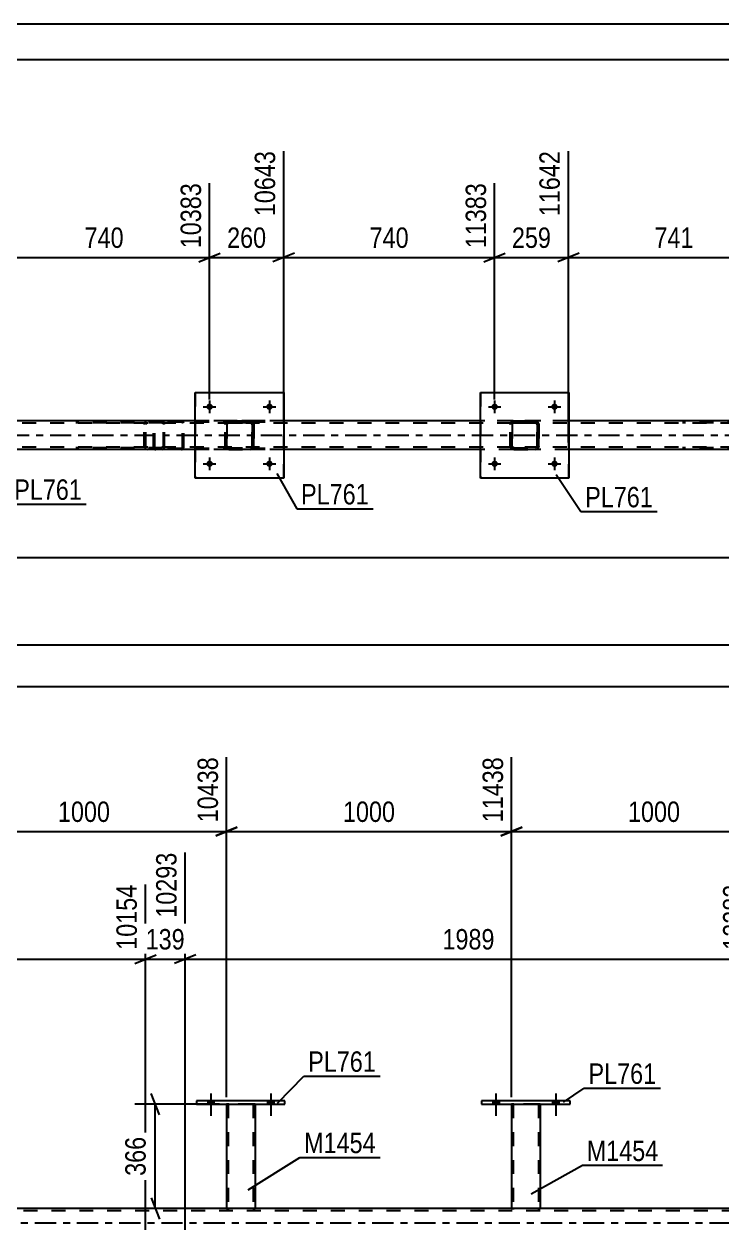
# Model space of a CAD drawing. Header units: millimetres. Extents: x 0 to 841, y 0 to 594.
# Drawn here: x 443.3 to 541.2, y 424.8 to 594 of the extents above; entities that cross this region are included whole.
import ezdxf

# ---------------------------------------------------------------- set-up
doc = ezdxf.new("R2010")
doc.units = ezdxf.units.MM
doc.linetypes.add('DXK_LINE_DOT2', pattern=[3.9198, 1.9599, -1.9599])
doc.linetypes.add('DXK_LINE_DOT3', pattern=[5.9187, 2.979, -0.9799, 0.9799, -0.9799])
doc.styles.add('Arial Narrow', font='ARIALN.TTF', dxfattribs={"height": 0.2})

# ---------------------------------------------------------------- blocks, each defined once
blk = doc.blocks.new('Unknown-318889209-1133')
at = {"color": 5, "linetype": 'Continuous'}
for p, q in [((841, 594), (0, 594)), ((836, 589), (5, 589))]:
    blk.add_line(p, q, dxfattribs=at)
blk = doc.blocks.new('Part-318889209-4998 - 4978')
at = {"color": 7, "linetype": 'DXK_LINE_DOT2'}
for p, q in [((461.47, 538.11), (461.45, 537.99)), ((461.62, 537.99), (461.63, 538.05)), ((461.63, 538.05), (461.67, 538.1)), ((461.79, 538.31), (461.66, 538.28)), ((461.67, 538.1), (461.72, 538.14)), ((461.72, 538.14), (461.79, 538.15)), ((477.12, 538.31), (461.79, 538.31)), ((477.12, 538.15), (461.79, 538.15)), ((465.49, 538.28), (465.36, 538.31)), ((465.36, 538.15), (465.43, 538.14)), ((465.43, 538.14), (465.45, 538.12)), ((465.45, 538.12), (465.48, 538.1)), ((465.48, 538.1), (465.52, 538.05)), ((465.52, 538.05), (465.53, 537.99)), ((465.7, 537.99), (465.68, 538.11)), ((461.45, 534.63), (461.45, 537.99)), ((461.62, 534.63), (461.62, 537.99)), ((465.53, 534.63), (465.53, 537.99)), ((465.7, 534.63), (465.7, 537.99)), ((461.45, 534.63), (461.47, 534.51)), ((461.63, 534.57), (461.62, 534.63)), ((461.67, 534.52), (461.63, 534.57)), ((461.66, 534.33), (461.79, 534.31)), ((461.67, 534.52), (461.7, 534.5)), ((461.7, 534.5), (461.72, 534.48)), ((461.72, 534.48), (461.79, 534.47)), ((477.12, 534.47), (461.79, 534.47)), ((477.12, 534.31), (461.79, 534.31)), ((465.43, 534.48), (465.36, 534.47)), ((465.36, 534.31), (465.49, 534.33)), ((465.48, 534.52), (465.43, 534.48)), ((465.52, 534.57), (465.48, 534.52)), ((465.53, 534.63), (465.52, 534.57)), ((465.68, 534.51), (465.7, 534.63))]:
    blk.add_line(p, q, dxfattribs=at)
for centre, start, end in [((461.77, 537.97), 110.7583, 155.68), ((465.38, 537.97), 24.32, 69.2417), ((461.77, 534.64), 204.32, 249.2417), ((465.38, 534.64), 290.7583, 335.68)]:
    blk.add_arc(centre, 0.331, start, end, dxfattribs=at)
blk = doc.blocks.new('Bolt-318889209-5150 - 4978')
at = {"linetype": 'Continuous'}
for points in [[(508.88, 532.31), (508.89, 532.4), (508.92, 532.49), (508.97, 532.57), (509.03, 532.64), (509.1, 532.69), (509.19, 532.73), (509.28, 532.75), (509.37, 532.75), (509.46, 532.73), (509.54, 532.69), (509.62, 532.64), (509.68, 532.57), (509.73, 532.49), (509.75, 532.4), (509.76, 532.31), (509.75, 532.22), (509.73, 532.13), (509.68, 532.05), (509.62, 531.98), (509.54, 531.93), (509.46, 531.89), (509.37, 531.87), (509.28, 531.87), (509.19, 531.89), (509.1, 531.93), (509.03, 531.98), (508.97, 532.05), (508.92, 532.13), (508.89, 532.22)], [(517.28, 532.31), (517.29, 532.4), (517.32, 532.49), (517.37, 532.57), (517.43, 532.64), (517.5, 532.69), (517.59, 532.73), (517.68, 532.75), (517.77, 532.75), (517.86, 532.73), (517.94, 532.69), (518.02, 532.64), (518.08, 532.57), (518.13, 532.49), (518.15, 532.4), (518.16, 532.31), (518.15, 532.22), (518.13, 532.13), (518.08, 532.05), (518.02, 531.98), (517.94, 531.93), (517.86, 531.89), (517.77, 531.87), (517.68, 531.87), (517.59, 531.89), (517.5, 531.93), (517.43, 531.98), (517.37, 532.05), (517.32, 532.13), (517.29, 532.22)]]:
    blk.add_hatch(color=1, dxfattribs=at).paths.add_polyline_path(points)
at = {"color": 1, "linetype": 'Continuous'}
for p, q in [((509.32, 533.19), (509.32, 531.43)), ((517.72, 533.19), (517.72, 531.43)), ((508.44, 532.31), (510.2, 532.31)), ((516.84, 532.31), (518.6, 532.31))]:
    blk.add_line(p, q, dxfattribs=at)
blk = doc.blocks.new('Part-318889209-5009 - 4978')
at = {"color": 7, "linetype": 'DXK_LINE_DOT2'}
for p, q in [((547.86, 538.31), (535.7, 538.31)), ((547.86, 538.07), (535.7, 538.07)), ((545.77, 538.31), (545.57, 538.27)), ((545.59, 538), (545.67, 538.05)), ((545.67, 538.05), (545.77, 538.07)), ((546.58, 538.07), (546.58, 538.31)), ((547.96, 538.27), (547.86, 538.31)), ((547.86, 538.07), (547.91, 538.05)), ((547.91, 538.05), (547.95, 538)), ((548.05, 538.17), (547.96, 538.27)), ((548.11, 538.01), (548.05, 538.17)), ((545.28, 537.91), (545.26, 537.83)), ((545.26, 534.79), (545.26, 537.83)), ((545.3, 538.01), (545.28, 537.91)), ((545.51, 537.83), (545.53, 537.92)), ((545.51, 534.79), (545.51, 537.83)), ((545.53, 537.92), (545.59, 538)), ((547.95, 538), (547.98, 537.92)), ((547.98, 537.92), (547.99, 537.83)), ((547.99, 534.79), (547.99, 537.83)), ((548.13, 537.83), (548.11, 538.01)), ((548.13, 534.79), (548.13, 537.83)), ((545.26, 534.79), (545.28, 534.7)), ((545.28, 534.7), (545.3, 534.6)), ((545.53, 534.7), (545.51, 534.79)), ((545.59, 534.62), (545.53, 534.7)), ((547.98, 534.7), (547.95, 534.62)), ((547.99, 534.79), (547.98, 534.7)), ((548.11, 534.6), (548.13, 534.79)), ((547.86, 534.55), (535.7, 534.55)), ((547.86, 534.31), (535.7, 534.31)), ((545.57, 534.34), (545.77, 534.31)), ((545.67, 534.57), (545.59, 534.62)), ((545.77, 534.55), (545.67, 534.57)), ((546.58, 534.31), (546.58, 534.55)), ((547.91, 534.57), (547.86, 534.55)), ((547.86, 534.31), (547.96, 534.34)), ((547.95, 534.62), (547.91, 534.57)), ((547.96, 534.34), (548.05, 534.45)), ((548.05, 534.45), (548.11, 534.6))]:
    blk.add_line(p, q, dxfattribs=at)
for centre, start, end in [((545.75, 537.81), 111.1941, 156.1506), ((545.75, 534.8), 203.8494, 248.8059)]:
    blk.add_arc(centre, 0.492, start, end, dxfattribs=at)
blk = doc.blocks.new('Part-318889209-5010 - 4978')
at = {"color": 7, "linetype": 'DXK_LINE_DOT2'}
for p, q in [((462.72, 538.31), (450.57, 538.31)), ((462.72, 538.07), (450.57, 538.07)), ((460.63, 538.31), (460.44, 538.27)), ((460.45, 538), (460.54, 538.05)), ((460.54, 538.05), (460.63, 538.07)), ((461.45, 538.07), (461.45, 538.31)), ((462.83, 538.27), (462.72, 538.31)), ((462.72, 538.07), (462.77, 538.05)), ((462.77, 538.05), (462.82, 538)), ((462.91, 538.17), (462.83, 538.27)), ((462.97, 538.01), (462.91, 538.17)), ((460.15, 537.91), (460.13, 537.83)), ((460.13, 534.79), (460.13, 537.83)), ((460.17, 538.01), (460.15, 537.91)), ((460.38, 537.83), (460.4, 537.92)), ((460.38, 534.79), (460.38, 537.83)), ((460.4, 537.92), (460.45, 538)), ((462.82, 538), (462.85, 537.92)), ((462.85, 537.92), (462.86, 537.83)), ((462.86, 534.79), (462.86, 537.83)), ((462.99, 537.83), (462.97, 538.01)), ((462.99, 534.79), (462.99, 537.83)), ((460.13, 534.79), (460.15, 534.7)), ((460.15, 534.7), (460.17, 534.6)), ((460.4, 534.7), (460.38, 534.79)), ((460.45, 534.62), (460.4, 534.7)), ((462.85, 534.7), (462.82, 534.62)), ((462.86, 534.79), (462.85, 534.7)), ((462.97, 534.6), (462.99, 534.79)), ((462.72, 534.55), (450.57, 534.55)), ((462.72, 534.31), (450.57, 534.31)), ((460.44, 534.34), (460.63, 534.31)), ((460.54, 534.57), (460.45, 534.62)), ((460.63, 534.55), (460.54, 534.57)), ((461.45, 534.31), (461.45, 534.55)), ((462.77, 534.57), (462.72, 534.55)), ((462.72, 534.31), (462.83, 534.34)), ((462.82, 534.62), (462.77, 534.57)), ((462.83, 534.34), (462.91, 534.45)), ((462.91, 534.45), (462.93, 534.48)), ((462.93, 534.48), (462.97, 534.6))]:
    blk.add_line(p, q, dxfattribs=at)
for centre, start, end in [((460.62, 537.81), 111.1941, 156.1506), ((460.62, 534.8), 203.8494, 248.8059)]:
    blk.add_arc(centre, 0.492, start, end, dxfattribs=at)
blk = doc.blocks.new('Part-318889209-5025 - 4978')
at = {"color": 7, "linetype": 'DXK_LINE_DOT2'}
for p, q in [((774.25, 538.31), (107.33, 538.31)), ((479.72, 538.31), (467.32, 538.31)), ((519.72, 538.31), (507.32, 538.31)), ((774.25, 537.99), (97.73, 537.99)), ((774.25, 534.63), (97.73, 534.63)), ((479.72, 534.31), (467.32, 534.31)), ((519.72, 534.31), (507.32, 534.31))]:
    blk.add_line(p, q, dxfattribs=at)
at = {"color": 2, "linetype": 'Continuous'}
for p, q in [((467.32, 538.31), (439.72, 538.31)), ((507.32, 538.31), (479.72, 538.31)), ((547.32, 538.31), (519.72, 538.31)), ((467.32, 534.31), (439.72, 534.31)), ((507.32, 534.31), (479.72, 534.31)), ((547.32, 534.31), (519.72, 534.31))]:
    blk.add_line(p, q, dxfattribs=at)
at = {"color": 7, "linetype": 'DXK_LINE_DOT3'}
blk.add_line((97.73, 536.31), (774.25, 536.31), dxfattribs=at)
blk = doc.blocks.new('Part-318889209-5235 - 4978')
at = {"color": 7, "linetype": 'DXK_LINE_DOT2'}
for p, q in [((511.81, 538.27), (512, 538.31)), ((512, 538.31), (511.82, 538.27)), ((511.83, 538), (511.91, 538.05)), ((511.91, 538.05), (511.83, 538)), ((511.91, 538.05), (512, 538.07)), ((512, 538.07), (511.91, 538.05)), ((512, 538.31), (515.04, 538.31)), ((512, 538.31), (512, 538.31)), ((512, 538.31), (515.04, 538.31)), ((512, 538.07), (515.04, 538.07)), ((512, 538.07), (512, 538.07)), ((515.04, 538.07), (512, 538.07)), ((515.04, 538.31), (515.04, 538.31)), ((515.04, 538.31), (515.22, 538.27)), ((515.23, 538.27), (515.04, 538.31)), ((515.04, 538.07), (515.04, 538.07)), ((515.04, 538.07), (515.14, 538.05)), ((515.13, 538.05), (515.04, 538.07)), ((515.13, 538.05), (515.14, 538.05)), ((515.21, 538), (515.13, 538.05)), ((515.14, 538.05), (515.21, 538)), ((511.52, 537.83), (511.56, 538.01)), ((511.56, 538.01), (511.52, 537.83)), ((511.52, 534.79), (511.52, 537.83)), ((511.52, 537.83), (511.52, 537.83)), ((511.52, 534.79), (511.52, 537.83)), ((511.76, 537.83), (511.78, 537.92)), ((511.78, 537.92), (511.76, 537.83)), ((511.76, 534.79), (511.76, 537.83)), ((511.76, 537.83), (511.76, 537.83)), ((511.76, 537.83), (511.76, 534.79)), ((511.78, 537.92), (511.83, 538)), ((511.83, 538), (511.78, 537.92)), ((515.21, 538), (515.26, 537.92)), ((515.26, 537.92), (515.21, 538)), ((515.26, 537.92), (515.28, 537.83)), ((515.28, 537.83), (515.26, 537.92)), ((515.28, 534.79), (515.28, 537.83)), ((515.28, 537.83), (515.28, 537.83)), ((515.28, 537.83), (515.28, 534.79)), ((515.48, 538.01), (515.52, 537.83)), ((515.52, 537.83), (515.49, 538.01)), ((515.52, 534.79), (515.52, 537.83)), ((515.52, 537.83), (515.52, 537.83)), ((515.52, 537.83), (515.52, 534.79)), ((511.52, 534.79), (511.52, 534.79)), ((511.56, 534.6), (511.52, 534.79)), ((511.52, 534.79), (511.56, 534.6)), ((511.76, 534.79), (511.76, 534.79)), ((511.78, 534.7), (511.76, 534.79)), ((511.76, 534.79), (511.78, 534.7)), ((511.83, 534.62), (511.78, 534.7)), ((511.78, 534.7), (511.83, 534.62)), ((515.26, 534.7), (515.21, 534.62)), ((515.21, 534.62), (515.26, 534.7)), ((515.28, 534.79), (515.26, 534.7)), ((515.26, 534.7), (515.28, 534.79)), ((515.28, 534.79), (515.28, 534.79)), ((515.52, 534.79), (515.48, 534.6)), ((515.49, 534.6), (515.52, 534.79)), ((515.52, 534.79), (515.52, 534.79)), ((511.81, 534.34), (511.82, 534.34)), ((512, 534.31), (511.81, 534.34)), ((511.82, 534.34), (512, 534.31)), ((511.91, 534.57), (511.83, 534.62)), ((511.83, 534.62), (511.91, 534.57)), ((512, 534.55), (511.91, 534.57)), ((511.91, 534.57), (512, 534.55)), ((512, 534.55), (515.04, 534.55)), ((512, 534.55), (512, 534.55)), ((512, 534.55), (515.04, 534.55)), ((512, 534.31), (515.04, 534.31)), ((512, 534.31), (512, 534.31)), ((512, 534.31), (515.04, 534.31)), ((515.14, 534.57), (515.04, 534.55)), ((515.04, 534.55), (515.13, 534.57)), ((515.04, 534.55), (515.04, 534.55)), ((515.22, 534.34), (515.04, 534.31)), ((515.04, 534.31), (515.23, 534.34)), ((515.04, 534.31), (515.04, 534.31)), ((515.13, 534.57), (515.21, 534.62)), ((515.21, 534.62), (515.14, 534.57))]:
    blk.add_line(p, q, dxfattribs=at)
at = {"color": 7, "linetype": 'DXK_LINE_DOT3'}
blk.add_line((513.53, 536.31), (513.52, 536.31), dxfattribs=at)
at = {"color": 7, "linetype": 'DXK_LINE_DOT2'}
for centre, start, end in [((512, 537.83), 112.5, 157.5), ((512, 537.83), 112.5, 157.5), ((515.04, 537.83), 22.5, 67.5), ((515.04, 537.83), 22.5, 67.5), ((512, 534.79), 202.5, 247.5), ((512, 534.79), 202.5, 247.5), ((515.04, 534.79), 292.5, 337.5), ((515.04, 534.79), 292.5, 337.5)]:
    blk.add_arc(centre, 0.48, start, end, dxfattribs=at)
blk = doc.blocks.new('Bolt-318889209-5149 - 4978')
at = {"linetype": 'Continuous'}
for points in [[(508.88, 540.31), (508.89, 540.4), (508.92, 540.49), (508.97, 540.57), (509.03, 540.64), (509.1, 540.69), (509.19, 540.73), (509.28, 540.75), (509.37, 540.75), (509.46, 540.73), (509.54, 540.69), (509.62, 540.64), (509.68, 540.57), (509.73, 540.49), (509.75, 540.4), (509.76, 540.31), (509.75, 540.22), (509.73, 540.13), (509.68, 540.05), (509.62, 539.98), (509.54, 539.93), (509.46, 539.89), (509.37, 539.87), (509.28, 539.87), (509.19, 539.89), (509.1, 539.93), (509.03, 539.98), (508.97, 540.05), (508.92, 540.13), (508.89, 540.22)], [(517.28, 540.31), (517.29, 540.4), (517.32, 540.49), (517.37, 540.57), (517.43, 540.64), (517.5, 540.69), (517.59, 540.73), (517.68, 540.75), (517.77, 540.75), (517.86, 540.73), (517.94, 540.69), (518.02, 540.64), (518.08, 540.57), (518.13, 540.49), (518.15, 540.4), (518.16, 540.31), (518.15, 540.22), (518.13, 540.13), (518.08, 540.05), (518.02, 539.98), (517.94, 539.93), (517.86, 539.89), (517.77, 539.87), (517.68, 539.87), (517.59, 539.89), (517.5, 539.93), (517.43, 539.98), (517.37, 540.05), (517.32, 540.13), (517.29, 540.22)]]:
    blk.add_hatch(color=1, dxfattribs=at).paths.add_polyline_path(points)
at = {"color": 1, "linetype": 'Continuous'}
for p, q in [((508.44, 540.31), (510.2, 540.31)), ((509.32, 541.19), (509.32, 539.43)), ((516.84, 540.31), (518.6, 540.31)), ((517.72, 541.19), (517.72, 539.43))]:
    blk.add_line(p, q, dxfattribs=at)
blk = doc.blocks.new('Part-318889209-5234 - 4978')
at = {"color": 2, "linetype": 'Continuous'}
for p, q in [((507.32, 530.31), (507.32, 542.31)), ((507.32, 542.31), (507.32, 542.31)), ((507.32, 542.31), (519.72, 542.31)), ((519.72, 542.31), (519.72, 530.31)), ((507.32, 530.31), (507.32, 530.31)), ((519.72, 530.31), (507.32, 530.31))]:
    blk.add_line(p, q, dxfattribs=at)
at = {"color": 7, "linetype": 'DXK_LINE_DOT2'}
for p, q in [((507.32, 542.31), (507.32, 530.31)), ((507.32, 542.31), (507.32, 542.31)), ((519.72, 530.31), (519.72, 542.31)), ((507.32, 530.31), (507.32, 530.31))]:
    blk.add_line(p, q, dxfattribs=at)
blk = doc.blocks.new('Part-318889209-5266 - 4978')
at = {"color": 7, "linetype": 'DXK_LINE_DOT2'}
for p, q in [((471.82, 538.27), (472, 538.31)), ((472, 538.31), (471.82, 538.27)), ((471.83, 538), (471.91, 538.05)), ((471.91, 538.05), (471.83, 538)), ((471.91, 538.05), (472, 538.07)), ((472, 538.07), (471.91, 538.05)), ((472, 538.31), (475.04, 538.31)), ((472, 538.31), (472, 538.31)), ((472, 538.31), (475.04, 538.31)), ((472, 538.07), (475.04, 538.07)), ((472, 538.07), (472, 538.07)), ((475.04, 538.07), (472, 538.07)), ((475.04, 538.31), (475.04, 538.31)), ((475.04, 538.31), (475.22, 538.27)), ((475.23, 538.27), (475.04, 538.31)), ((475.04, 538.07), (475.04, 538.07)), ((475.04, 538.07), (475.14, 538.05)), ((475.13, 538.05), (475.04, 538.07)), ((475.13, 538.05), (475.14, 538.05)), ((475.21, 538), (475.13, 538.05)), ((475.14, 538.05), (475.21, 538)), ((471.52, 537.83), (471.56, 538.01)), ((471.56, 538.01), (471.52, 537.83)), ((471.52, 534.79), (471.52, 537.83)), ((471.52, 537.83), (471.52, 537.83)), ((471.52, 534.79), (471.52, 537.83)), ((471.76, 537.83), (471.78, 537.92)), ((471.78, 537.92), (471.76, 537.83)), ((471.76, 534.79), (471.76, 537.83)), ((471.76, 537.83), (471.76, 537.83)), ((471.76, 537.83), (471.76, 534.79)), ((471.78, 537.92), (471.83, 538)), ((471.83, 538), (471.78, 537.92)), ((475.21, 538), (475.27, 537.92)), ((475.26, 537.92), (475.21, 538)), ((475.28, 537.83), (475.26, 537.92)), ((475.27, 537.92), (475.28, 537.83)), ((475.28, 534.79), (475.28, 537.83)), ((475.28, 537.83), (475.28, 537.83)), ((475.28, 537.83), (475.28, 534.79)), ((475.48, 538.01), (475.52, 537.83)), ((475.52, 537.83), (475.49, 538.01)), ((475.52, 534.79), (475.52, 537.83)), ((475.52, 537.83), (475.52, 537.83)), ((475.52, 537.83), (475.52, 534.79)), ((471.52, 534.79), (471.52, 534.79)), ((471.56, 534.6), (471.52, 534.79)), ((471.52, 534.79), (471.56, 534.6)), ((471.76, 534.79), (471.76, 534.79)), ((471.78, 534.7), (471.76, 534.79)), ((471.76, 534.79), (471.78, 534.7)), ((471.83, 534.62), (471.78, 534.7)), ((471.78, 534.7), (471.83, 534.62)), ((475.27, 534.7), (475.21, 534.62)), ((475.21, 534.62), (475.26, 534.7)), ((475.26, 534.7), (475.28, 534.79)), ((475.28, 534.79), (475.27, 534.7)), ((475.28, 534.79), (475.28, 534.79)), ((475.52, 534.79), (475.48, 534.6)), ((475.49, 534.6), (475.52, 534.79)), ((475.52, 534.79), (475.52, 534.79)), ((471.82, 534.34), (471.82, 534.34)), ((472, 534.31), (471.82, 534.34)), ((471.82, 534.34), (472, 534.31)), ((471.91, 534.57), (471.83, 534.62)), ((471.83, 534.62), (471.91, 534.57)), ((472, 534.55), (471.91, 534.57)), ((471.91, 534.57), (472, 534.55)), ((472, 534.55), (475.04, 534.55)), ((472, 534.55), (472, 534.55)), ((472, 534.55), (475.04, 534.55)), ((472, 534.31), (475.04, 534.31)), ((472, 534.31), (472, 534.31)), ((472, 534.31), (475.04, 534.31)), ((475.14, 534.57), (475.04, 534.55)), ((475.04, 534.55), (475.13, 534.57)), ((475.04, 534.55), (475.04, 534.55)), ((475.22, 534.34), (475.04, 534.31)), ((475.04, 534.31), (475.23, 534.34)), ((475.04, 534.31), (475.04, 534.31)), ((475.13, 534.57), (475.21, 534.62)), ((475.21, 534.62), (475.14, 534.57))]:
    blk.add_line(p, q, dxfattribs=at)
at = {"color": 7, "linetype": 'DXK_LINE_DOT3'}
blk.add_line((473.53, 536.31), (473.52, 536.31), dxfattribs=at)
at = {"color": 7, "linetype": 'DXK_LINE_DOT2'}
for centre, start, end in [((472, 537.83), 112.5, 157.5), ((472, 537.83), 112.5, 157.5), ((475.04, 537.83), 22.5, 67.5), ((475.04, 537.83), 22.5, 67.5), ((472, 534.79), 202.5, 247.5), ((472, 534.79), 202.5, 247.5), ((475.04, 534.79), 292.5, 337.5), ((475.04, 534.79), 292.5, 337.5)]:
    blk.add_arc(centre, 0.48, start, end, dxfattribs=at)
blk = doc.blocks.new('Part-318889209-5271 - 4978')
at = {"color": 2, "linetype": 'Continuous'}
for p, q in [((467.32, 530.31), (467.32, 542.31)), ((467.32, 542.31), (467.32, 542.31)), ((467.32, 542.31), (479.72, 542.31)), ((479.72, 542.31), (479.72, 530.31)), ((467.32, 530.31), (467.32, 530.31)), ((479.72, 530.31), (467.32, 530.31))]:
    blk.add_line(p, q, dxfattribs=at)
at = {"color": 7, "linetype": 'DXK_LINE_DOT2'}
for p, q in [((467.32, 542.31), (467.32, 530.31)), ((467.32, 542.31), (467.32, 542.31)), ((479.72, 530.31), (479.72, 542.31)), ((467.32, 530.31), (467.32, 530.31))]:
    blk.add_line(p, q, dxfattribs=at)
blk = doc.blocks.new('Bolt-318889209-5272 - 4978')
at = {"linetype": 'Continuous'}
for points in [[(468.88, 532.31), (468.89, 532.4), (468.92, 532.49), (468.97, 532.57), (469.03, 532.64), (469.1, 532.69), (469.19, 532.73), (469.28, 532.75), (469.37, 532.75), (469.46, 532.73), (469.54, 532.69), (469.62, 532.64), (469.68, 532.57), (469.73, 532.49), (469.75, 532.4), (469.76, 532.31), (469.75, 532.22), (469.73, 532.13), (469.68, 532.05), (469.62, 531.98), (469.54, 531.93), (469.46, 531.89), (469.37, 531.87), (469.28, 531.87), (469.19, 531.89), (469.1, 531.93), (469.03, 531.98), (468.97, 532.05), (468.92, 532.13), (468.89, 532.22)], [(477.28, 532.31), (477.29, 532.4), (477.32, 532.49), (477.37, 532.57), (477.43, 532.64), (477.5, 532.69), (477.59, 532.73), (477.68, 532.75), (477.77, 532.75), (477.86, 532.73), (477.94, 532.69), (478.02, 532.64), (478.08, 532.57), (478.13, 532.49), (478.15, 532.4), (478.16, 532.31), (478.15, 532.22), (478.13, 532.13), (478.08, 532.05), (478.02, 531.98), (477.94, 531.93), (477.86, 531.89), (477.77, 531.87), (477.68, 531.87), (477.59, 531.89), (477.5, 531.93), (477.43, 531.98), (477.37, 532.05), (477.32, 532.13), (477.29, 532.22)]]:
    blk.add_hatch(color=1, dxfattribs=at).paths.add_polyline_path(points)
at = {"color": 1, "linetype": 'Continuous'}
for p, q in [((469.32, 533.19), (469.32, 531.43)), ((477.72, 533.19), (477.72, 531.43)), ((468.44, 532.31), (470.2, 532.31)), ((476.84, 532.31), (478.6, 532.31))]:
    blk.add_line(p, q, dxfattribs=at)
blk = doc.blocks.new('Bolt-318889209-5273 - 4978')
at = {"linetype": 'Continuous'}
for points in [[(468.88, 540.31), (468.89, 540.4), (468.92, 540.49), (468.97, 540.57), (469.03, 540.64), (469.1, 540.69), (469.19, 540.73), (469.28, 540.75), (469.37, 540.75), (469.46, 540.73), (469.54, 540.69), (469.62, 540.64), (469.68, 540.57), (469.73, 540.49), (469.75, 540.4), (469.76, 540.31), (469.75, 540.22), (469.73, 540.13), (469.68, 540.05), (469.62, 539.98), (469.54, 539.93), (469.46, 539.89), (469.37, 539.87), (469.28, 539.87), (469.19, 539.89), (469.1, 539.93), (469.03, 539.98), (468.97, 540.05), (468.92, 540.13), (468.89, 540.22)], [(477.28, 540.31), (477.29, 540.4), (477.32, 540.49), (477.37, 540.57), (477.43, 540.64), (477.5, 540.69), (477.59, 540.73), (477.68, 540.75), (477.77, 540.75), (477.86, 540.73), (477.94, 540.69), (478.02, 540.64), (478.08, 540.57), (478.13, 540.49), (478.15, 540.4), (478.16, 540.31), (478.15, 540.22), (478.13, 540.13), (478.08, 540.05), (478.02, 539.98), (477.94, 539.93), (477.86, 539.89), (477.77, 539.87), (477.68, 539.87), (477.59, 539.89), (477.5, 539.93), (477.43, 539.98), (477.37, 540.05), (477.32, 540.13), (477.29, 540.22)]]:
    blk.add_hatch(color=1, dxfattribs=at).paths.add_polyline_path(points)
at = {"color": 1, "linetype": 'Continuous'}
for p, q in [((468.44, 540.31), (470.2, 540.31)), ((469.32, 541.19), (469.32, 539.43)), ((476.84, 540.31), (478.6, 540.31)), ((477.72, 541.19), (477.72, 539.43))]:
    blk.add_line(p, q, dxfattribs=at)
blk = doc.blocks.new('Bolt-318889209-3217 - 3132')
at = {"linetype": 'Continuous'}
for points in [[(509.06, 442.45), (509.94, 442.45), (509.94, 442.93), (509.06, 442.93)], [(517.46, 442.45), (518.34, 442.45), (518.34, 442.93), (517.46, 442.93)]]:
    blk.add_hatch(color=1, dxfattribs=at).paths.add_polyline_path(points)
at = {"color": 1, "linetype": 'Continuous'}
for p, q in [((509.5, 443.93), (509.5, 440.81)), ((517.9, 443.93), (517.9, 440.81)), ((509.06, 442.93), (509.06, 442.45)), ((509.94, 442.93), (509.94, 442.45)), ((517.46, 442.93), (517.46, 442.45)), ((518.34, 442.93), (518.34, 442.45))]:
    blk.add_line(p, q, dxfattribs=at)
blk = doc.blocks.new('Bolt-318889209-3216 - 3132')
at = {"linetype": 'Continuous'}
for points in [[(509.06, 442.45), (509.94, 442.45), (509.94, 442.93), (509.06, 442.93)], [(517.46, 442.45), (518.34, 442.45), (518.34, 442.93), (517.46, 442.93)]]:
    blk.add_hatch(color=1, dxfattribs=at).paths.add_polyline_path(points)
at = {"color": 1, "linetype": 'Continuous'}
for p, q in [((509.5, 443.93), (509.5, 440.81)), ((517.9, 443.93), (517.9, 440.81)), ((509.06, 442.93), (509.06, 442.45)), ((509.94, 442.93), (509.94, 442.45)), ((517.46, 442.93), (517.46, 442.45)), ((518.34, 442.93), (518.34, 442.45))]:
    blk.add_line(p, q, dxfattribs=at)
blk = doc.blocks.new('Bolt-318889209-3758 - 3132')
at = {"linetype": 'Continuous'}
for points in [[(469.06, 442.45), (469.94, 442.45), (469.94, 442.93), (469.06, 442.93)], [(477.46, 442.45), (478.34, 442.45), (478.34, 442.93), (477.46, 442.93)]]:
    blk.add_hatch(color=1, dxfattribs=at).paths.add_polyline_path(points)
at = {"color": 1, "linetype": 'Continuous'}
for p, q in [((469.5, 443.93), (469.5, 440.81)), ((477.9, 443.93), (477.9, 440.81)), ((469.06, 442.93), (469.06, 442.45)), ((469.94, 442.93), (469.94, 442.45)), ((477.46, 442.93), (477.46, 442.45)), ((478.34, 442.93), (478.34, 442.45))]:
    blk.add_line(p, q, dxfattribs=at)
blk = doc.blocks.new('Part-318889209-3752 - 3132')
at = {"color": 2, "linetype": 'Continuous'}
for p, q in [((471.7, 442.45), (471.7, 427.81)), ((475.7, 442.45), (475.7, 427.81)), ((471.73, 427.81), (471.7, 427.81)), ((471.84, 427.81), (471.73, 427.81)), ((471.99, 427.81), (471.84, 427.81)), ((475.4, 427.81), (471.99, 427.81)), ((475.56, 427.81), (475.4, 427.81)), ((475.66, 427.81), (475.56, 427.81)), ((475.7, 427.81), (475.66, 427.81))]:
    blk.add_line(p, q, dxfattribs=at)
at = {"color": 7, "linetype": 'DXK_LINE_DOT2'}
for p, q in [((471.7, 442.45), (471.7, 442.45)), ((471.7, 442.45), (471.7, 442.45)), ((471.7, 442.45), (471.7, 442.45)), ((471.74, 442.45), (471.7, 442.45)), ((471.7, 442.45), (471.74, 442.45)), ((471.84, 442.45), (471.74, 442.45)), ((471.74, 442.45), (471.84, 442.45)), ((472, 442.45), (471.84, 442.45)), ((471.84, 442.45), (472, 442.45)), ((471.94, 442.45), (471.94, 442.45)), ((471.94, 442.45), (471.94, 427.81)), ((471.96, 442.45), (471.94, 442.45)), ((471.94, 442.45), (471.96, 442.45)), ((472.01, 442.45), (471.96, 442.45)), ((471.96, 442.45), (472.01, 442.45)), ((475.4, 442.45), (472, 442.45)), ((475.4, 442.45), (472, 442.45)), ((475.31, 442.45), (472.01, 442.45)), ((472.01, 442.45), (472.09, 442.45)), ((475.39, 442.45), (472.09, 442.45)), ((475.39, 442.45), (475.31, 442.45)), ((475.44, 442.45), (475.39, 442.45)), ((475.39, 442.45), (475.44, 442.45)), ((475.4, 442.45), (475.56, 442.45)), ((475.56, 442.45), (475.4, 442.45)), ((475.46, 442.45), (475.44, 442.45)), ((475.44, 442.45), (475.46, 442.45)), ((475.46, 442.45), (475.46, 442.45)), ((475.46, 442.45), (475.46, 427.81)), ((475.56, 442.45), (475.66, 442.45)), ((475.66, 442.45), (475.56, 442.45)), ((475.66, 442.45), (475.7, 442.45)), ((475.7, 442.45), (475.66, 442.45)), ((475.7, 442.45), (475.7, 442.45)), ((475.7, 442.45), (475.7, 442.45)), ((475.7, 442.45), (475.7, 442.45)), ((471.7, 427.81), (471.73, 427.81)), ((471.73, 427.81), (471.84, 427.81)), ((471.84, 427.81), (471.99, 427.81)), ((471.95, 427.81), (471.94, 427.81)), ((471.94, 427.81), (471.95, 427.81)), ((472.01, 427.81), (471.95, 427.81)), ((471.95, 427.81), (472.01, 427.81)), ((475.4, 427.81), (471.99, 427.81)), ((475.31, 427.81), (472.01, 427.81)), ((472.01, 427.81), (472.08, 427.81)), ((475.44, 427.81), (472.08, 427.81)), ((475.39, 427.81), (475.31, 427.81)), ((475.44, 427.81), (475.39, 427.81)), ((475.4, 427.81), (475.56, 427.81)), ((475.46, 427.81), (475.44, 427.81)), ((475.44, 427.81), (475.46, 427.81)), ((475.56, 427.81), (475.66, 427.81)), ((475.66, 427.81), (475.7, 427.81))]:
    blk.add_line(p, q, dxfattribs=at)
blk = doc.blocks.new('Part-318889209-3471 - 3132')
at = {"color": 2, "linetype": 'Continuous'}
for p, q in [((507.5, 442.93), (507.5, 442.45)), ((519.9, 442.92), (507.5, 442.93)), ((507.5, 442.45), (519.9, 442.44)), ((519.9, 442.44), (519.9, 442.92))]:
    blk.add_line(p, q, dxfattribs=at)
blk = doc.blocks.new('Part-318889209-3476 - 3132')
at = {"color": 2, "linetype": 'Continuous'}
for p, q in [((511.7, 442.45), (511.7, 427.81)), ((515.7, 442.45), (515.7, 427.81)), ((511.73, 427.81), (511.7, 427.81)), ((511.84, 427.81), (511.73, 427.81)), ((511.99, 427.81), (511.84, 427.81)), ((515.4, 427.81), (511.99, 427.81)), ((515.56, 427.81), (515.4, 427.81)), ((515.66, 427.81), (515.56, 427.81)), ((515.7, 427.81), (515.66, 427.81))]:
    blk.add_line(p, q, dxfattribs=at)
at = {"color": 7, "linetype": 'DXK_LINE_DOT2'}
for p, q in [((511.7, 442.45), (511.7, 442.45)), ((511.7, 442.45), (511.7, 442.45)), ((511.7, 442.45), (511.7, 442.45)), ((511.74, 442.45), (511.7, 442.45)), ((511.7, 442.45), (511.74, 442.45)), ((511.84, 442.45), (511.74, 442.45)), ((511.74, 442.45), (511.84, 442.45)), ((512, 442.45), (511.84, 442.45)), ((511.84, 442.45), (512, 442.45)), ((511.94, 442.45), (511.94, 442.45)), ((511.94, 442.45), (511.94, 427.81)), ((511.96, 442.45), (511.94, 442.45)), ((511.94, 442.45), (511.96, 442.45)), ((512.01, 442.45), (511.96, 442.45)), ((511.96, 442.45), (512.01, 442.45)), ((515.4, 442.45), (512, 442.45)), ((515.4, 442.45), (512, 442.45)), ((515.31, 442.45), (512.01, 442.45)), ((512.01, 442.45), (512.09, 442.45)), ((515.39, 442.45), (512.09, 442.45)), ((515.39, 442.45), (515.31, 442.45)), ((515.44, 442.45), (515.39, 442.45)), ((515.39, 442.45), (515.44, 442.45)), ((515.4, 442.45), (515.56, 442.45)), ((515.56, 442.45), (515.4, 442.45)), ((515.46, 442.45), (515.44, 442.45)), ((515.44, 442.45), (515.46, 442.45)), ((515.46, 442.45), (515.46, 442.45)), ((515.46, 442.45), (515.46, 427.81)), ((515.56, 442.45), (515.66, 442.45)), ((515.66, 442.45), (515.56, 442.45)), ((515.66, 442.45), (515.7, 442.45)), ((515.7, 442.45), (515.66, 442.45)), ((515.7, 442.45), (515.7, 442.45)), ((515.7, 442.45), (515.7, 442.45)), ((515.7, 442.45), (515.7, 442.45)), ((511.7, 427.81), (511.73, 427.81)), ((511.73, 427.81), (511.84, 427.81)), ((511.84, 427.81), (511.99, 427.81)), ((511.95, 427.81), (511.94, 427.81)), ((511.94, 427.81), (511.95, 427.81)), ((512.01, 427.81), (511.95, 427.81)), ((511.95, 427.81), (512.01, 427.81)), ((515.4, 427.81), (511.99, 427.81)), ((515.31, 427.81), (512.01, 427.81)), ((512.01, 427.81), (512.08, 427.81)), ((515.44, 427.81), (512.08, 427.81)), ((515.39, 427.81), (515.31, 427.81)), ((515.44, 427.81), (515.39, 427.81)), ((515.4, 427.81), (515.56, 427.81)), ((515.46, 427.81), (515.44, 427.81)), ((515.44, 427.81), (515.46, 427.81)), ((515.56, 427.81), (515.66, 427.81)), ((515.66, 427.81), (515.7, 427.81))]:
    blk.add_line(p, q, dxfattribs=at)
blk = doc.blocks.new('Part-318889209-3690 - 3132')
at = {"color": 7, "linetype": 'DXK_LINE_DOT2'}
for p, q in [((774.43, 427.49), (54.16, 427.49)), ((475.7, 427.81), (471.7, 427.81)), ((515.7, 427.81), (511.7, 427.81))]:
    blk.add_line(p, q, dxfattribs=at)
at = {"color": 2, "linetype": 'Continuous'}
for p, q in [((471.7, 427.81), (435.69, 427.81)), ((511.7, 427.81), (475.7, 427.81)), ((551.69, 427.81), (515.7, 427.81))]:
    blk.add_line(p, q, dxfattribs=at)
at = {"color": 7, "linetype": 'DXK_LINE_DOT3'}
blk.add_line((54.16, 425.81), (774.43, 425.81), dxfattribs=at)
blk = doc.blocks.new('Part-318889209-3757 - 3132')
at = {"color": 2, "linetype": 'Continuous'}
for p, q in [((467.5, 442.93), (467.5, 442.45)), ((479.9, 442.92), (467.5, 442.93)), ((467.5, 442.45), (479.9, 442.44)), ((479.9, 442.44), (479.9, 442.92))]:
    blk.add_line(p, q, dxfattribs=at)
blk = doc.blocks.new('Bolt-318889209-3759 - 3132')
at = {"linetype": 'Continuous'}
for points in [[(469.06, 442.45), (469.94, 442.45), (469.94, 442.93), (469.06, 442.93)], [(477.46, 442.45), (478.34, 442.45), (478.34, 442.93), (477.46, 442.93)]]:
    blk.add_hatch(color=1, dxfattribs=at).paths.add_polyline_path(points)
at = {"color": 1, "linetype": 'Continuous'}
for p, q in [((469.5, 443.93), (469.5, 440.81)), ((477.9, 443.93), (477.9, 440.81)), ((469.06, 442.93), (469.06, 442.45)), ((469.94, 442.93), (469.94, 442.45)), ((477.46, 442.93), (477.46, 442.45)), ((478.34, 442.93), (478.34, 442.45))]:
    blk.add_line(p, q, dxfattribs=at)
blk = doc.blocks.new('StraightDimension-318889209-17975 - 4978')
at = {"color": 7, "linetype": 'Continuous'}
for p, q in [((439.72, 539.31), (439.72, 574.36)), ((469.32, 541.31), (469.32, 571.69)), ((441.22, 561.85), (438.22, 560.65)), ((467.82, 560.65), (470.82, 561.85)), ((439.72, 561.25), (469.32, 561.25))]:
    blk.add_line(p, q, dxfattribs=at)
at = {"color": 0, "linetype": 'Continuous'}
blk.add_wipeout([(468.72, 572.29), (464.52, 572.29), (464.52, 561.95), (468.72, 561.95)], dxfattribs=at)
at = {"color": 0}
blk.add_wipeout([(457.86, 562), (457.86, 566.2), (451.18, 566.2), (451.18, 562)], dxfattribs=at)
at = {"color": 3, "linetype": 'Continuous', "style": 'Arial Narrow'}
blk.add_text('10383', height=2.863, rotation=90.0002, dxfattribs=at).set_placement((468.12, 562.55))
at = {"color": 3, "style": 'Arial Narrow'}
blk.add_text('740', height=2.863, dxfattribs=at).set_placement((451.78, 562.6))
blk = doc.blocks.new('StraightDimension-318889209-17973 - 4978')
at = {"color": 7, "linetype": 'Continuous'}
for p, q in [((479.72, 539.31), (479.72, 576.19)), ((509.32, 541.31), (509.32, 571.69)), ((481.22, 561.85), (478.22, 560.65)), ((507.82, 560.65), (510.82, 561.85)), ((479.72, 561.25), (509.32, 561.25))]:
    blk.add_line(p, q, dxfattribs=at)
at = {"color": 0, "linetype": 'Continuous'}
blk.add_wipeout([(508.72, 572.29), (504.52, 572.29), (504.52, 561.95), (508.72, 561.95)], dxfattribs=at)
at = {"color": 0}
blk.add_wipeout([(497.87, 562), (497.87, 566.2), (491.18, 566.2), (491.18, 562)], dxfattribs=at)
at = {"color": 3, "linetype": 'Continuous', "style": 'Arial Narrow'}
blk.add_text('11383', height=2.863, rotation=90.0002, dxfattribs=at).set_placement((508.12, 562.55))
at = {"color": 3, "style": 'Arial Narrow'}
blk.add_text('740', height=2.863, dxfattribs=at).set_placement((491.78, 562.6))
blk = doc.blocks.new('StraightDimension-318889209-5960 - 4978')
at = {"color": 7, "linetype": 'Continuous'}
blk.add_line((62.29, 506.89), (774.25, 506.89), dxfattribs=at)
blk = doc.blocks.new('StraightDimension-318889209-17971 - 4978')
at = {"color": 7, "linetype": 'Continuous'}
for p, q in [((519.67, 535.31), (519.67, 576.19)), ((549.32, 541.31), (549.32, 571.69)), ((521.17, 561.85), (518.17, 560.65)), ((547.82, 560.65), (550.82, 561.85)), ((519.67, 561.25), (549.32, 561.25))]:
    blk.add_line(p, q, dxfattribs=at)
at = {"color": 0, "linetype": 'Continuous'}
blk.add_wipeout([(548.72, 572.29), (544.52, 572.29), (544.52, 561.95), (548.72, 561.95)], dxfattribs=at)
at = {"color": 0}
blk.add_wipeout([(537.84, 562), (537.84, 566.2), (531.15, 566.2), (531.15, 562)], dxfattribs=at)
at = {"color": 3, "linetype": 'Continuous', "style": 'Arial Narrow'}
blk.add_text('12383', height=2.863, rotation=90.0002, dxfattribs=at).set_placement((548.12, 562.55))
at = {"color": 3, "style": 'Arial Narrow'}
blk.add_text('741', height=2.863, dxfattribs=at).set_placement((531.75, 562.6))
blk = doc.blocks.new('StraightDimension-318889209-5981 - 4978')
at = {"color": 7, "linetype": 'Continuous'}
blk.add_line((61.65, 501.06), (774.89, 501.06), dxfattribs=at)
blk = doc.blocks.new('StraightDimension-318889209-6029 - 4978')
at = {"color": 7, "linetype": 'Continuous'}
blk.add_line((62.29, 519.14), (719.12, 519.14), dxfattribs=at)
blk = doc.blocks.new('StraightDimension-318889209-17972 - 4978')
at = {"color": 7, "linetype": 'Continuous'}
for p, q in [((519.67, 535.31), (519.67, 576.19)), ((509.32, 541.31), (509.32, 571.69)), ((507.82, 560.65), (510.82, 561.85)), ((521.17, 561.85), (518.17, 560.65)), ((509.32, 561.25), (519.67, 561.25))]:
    blk.add_line(p, q, dxfattribs=at)
at = {"color": 0}
blk.add_wipeout([(517.84, 562), (517.84, 566.2), (511.15, 566.2), (511.15, 562)], dxfattribs=at)
at = {"color": 3, "style": 'Arial Narrow'}
blk.add_text('259', height=2.863, dxfattribs=at).set_placement((511.75, 562.6))
at = {"color": 0, "linetype": 'Continuous'}
blk.add_wipeout([(519.07, 576.79), (514.87, 576.79), (514.87, 566.45), (519.07, 566.45)], dxfattribs=at)
at = {"color": 3, "linetype": 'Continuous', "style": 'Arial Narrow'}
blk.add_text('11642', height=2.863, rotation=90.0002, dxfattribs=at).set_placement((518.47, 567.05))
blk = doc.blocks.new('StraightDimension-318889209-17974 - 4978')
at = {"color": 7, "linetype": 'Continuous'}
for p, q in [((479.72, 539.31), (479.72, 576.19)), ((469.32, 541.31), (469.32, 571.69)), ((467.82, 560.65), (470.82, 561.85)), ((481.22, 561.85), (478.22, 560.65)), ((469.32, 561.25), (479.72, 561.25))]:
    blk.add_line(p, q, dxfattribs=at)
at = {"color": 0}
blk.add_wipeout([(477.87, 562), (477.87, 566.2), (471.18, 566.2), (471.18, 562)], dxfattribs=at)
at = {"color": 3, "style": 'Arial Narrow'}
blk.add_text('260', height=2.863, dxfattribs=at).set_placement((471.78, 562.6))
at = {"color": 0, "linetype": 'Continuous'}
blk.add_wipeout([(479.12, 576.79), (474.92, 576.79), (474.92, 566.45), (479.12, 566.45)], dxfattribs=at)
at = {"color": 3, "linetype": 'Continuous', "style": 'Arial Narrow'}
blk.add_text('10643', height=2.863, rotation=90.0002, dxfattribs=at).set_placement((478.52, 567.05))
blk = doc.blocks.new('StraightDimension-318889209-19234 - 3132')
at = {"color": 7, "linetype": 'Continuous'}
for p, q in [((471.7, 443.45), (471.7, 491.14)), ((511.7, 443.45), (511.7, 491.14)), ((473.2, 481.3), (470.2, 480.1)), ((471.7, 480.7), (511.7, 480.7)), ((510.2, 480.1), (513.2, 481.3))]:
    blk.add_line(p, q, dxfattribs=at)
at = {"color": 0, "linetype": 'Continuous'}
blk.add_wipeout([(511.1, 491.74), (506.9, 491.74), (506.9, 481.4), (511.1, 481.4)], dxfattribs=at)
at = {"color": 0}
blk.add_wipeout([(495.96, 481.45), (495.96, 485.65), (487.44, 485.65), (487.44, 481.45)], dxfattribs=at)
at = {"color": 3, "linetype": 'Continuous', "style": 'Arial Narrow'}
blk.add_text('11438', height=2.863, rotation=90.0002, dxfattribs=at).set_placement((510.5, 482))
at = {"color": 3, "style": 'Arial Narrow'}
blk.add_text('1000', height=2.863, dxfattribs=at).set_placement((488.04, 482.05))
blk = doc.blocks.new('StraightDimension-318889209-19435 - 3132')
at = {"color": 7, "linetype": 'Continuous'}
for p, q in [((380.75, 424.81), (380.75, 475.92)), ((460.31, 424.81), (460.31, 473.25)), ((382.25, 463.41), (379.25, 462.21)), ((380.75, 462.81), (460.31, 462.81)), ((458.81, 462.21), (461.81, 463.41))]:
    blk.add_line(p, q, dxfattribs=at)
at = {"color": 0, "linetype": 'Continuous'}
blk.add_wipeout([(459.71, 473.85), (455.51, 473.85), (455.51, 463.51), (459.71, 463.51)], dxfattribs=at)
at = {"color": 0}
blk.add_wipeout([(424.78, 463.56), (424.78, 467.76), (416.27, 467.76), (416.27, 463.56)], dxfattribs=at)
at = {"color": 3, "linetype": 'Continuous', "style": 'Arial Narrow'}
blk.add_text('10154', height=2.863, rotation=90.0002, dxfattribs=at).set_placement((459.11, 464.11))
at = {"color": 3, "style": 'Arial Narrow'}
blk.add_text('1989', height=2.863, dxfattribs=at).set_placement((416.87, 464.16))
blk = doc.blocks.new('StraightDimension-318889209-19433 - 3132')
at = {"color": 7, "linetype": 'Continuous'}
for p, q in [((465.88, 424.81), (465.88, 477.75)), ((545.44, 424.81), (545.44, 473.25)), ((467.38, 463.41), (464.38, 462.21)), ((465.88, 462.81), (545.44, 462.81)), ((543.94, 462.21), (546.94, 463.41))]:
    blk.add_line(p, q, dxfattribs=at)
at = {"color": 0, "linetype": 'Continuous'}
blk.add_wipeout([(544.84, 473.85), (540.64, 473.85), (540.64, 463.51), (544.84, 463.51)], dxfattribs=at)
at = {"color": 0}
blk.add_wipeout([(509.92, 463.56), (509.92, 467.76), (501.4, 467.76), (501.4, 463.56)], dxfattribs=at)
at = {"color": 3, "linetype": 'Continuous', "style": 'Arial Narrow'}
blk.add_text('12282', height=2.863, rotation=90.0002, dxfattribs=at).set_placement((544.24, 464.11))
at = {"color": 3, "style": 'Arial Narrow'}
blk.add_text('1989', height=2.863, dxfattribs=at).set_placement((502, 464.16))
blk = doc.blocks.new('StraightDimension-318889209-19434 - 3132')
at = {"color": 7, "linetype": 'Continuous'}
for p, q in [((465.88, 424.81), (465.88, 477.75)), ((460.31, 424.81), (460.31, 473.25)), ((458.81, 462.21), (461.81, 463.41)), ((460.31, 462.81), (465.88, 462.81)), ((467.38, 463.41), (464.38, 462.21))]:
    blk.add_line(p, q, dxfattribs=at)
at = {"color": 0}
blk.add_wipeout([(466.44, 463.56), (466.44, 467.76), (459.75, 467.76), (459.75, 463.56)], dxfattribs=at)
at = {"color": 3, "style": 'Arial Narrow'}
blk.add_text('139', height=2.863, dxfattribs=at).set_placement((460.35, 464.16))
at = {"color": 0, "linetype": 'Continuous'}
blk.add_wipeout([(465.28, 478.35), (461.08, 478.35), (461.08, 468.01), (465.28, 468.01)], dxfattribs=at)
at = {"color": 3, "linetype": 'Continuous', "style": 'Arial Narrow'}
blk.add_text('10293', height=2.863, rotation=90.0002, dxfattribs=at).set_placement((464.68, 468.61))
blk = doc.blocks.new('StraightDimension-318889209-12770 - 3132')
at = {"color": 7, "linetype": 'Continuous'}
for p, q in [((462.3, 440.95), (461.1, 443.95)), ((470.7, 442.45), (458.85, 442.45)), ((461.7, 427.81), (461.7, 442.45)), ((461.1, 429.31), (462.3, 426.31)), ((470.7, 427.81), (458.85, 427.81))]:
    blk.add_line(p, q, dxfattribs=at)
at = {"color": 0}
blk.add_wipeout([(460.95, 438.47), (456.75, 438.48), (456.75, 431.79), (460.95, 431.79)], dxfattribs=at)
at = {"color": 3, "style": 'Arial Narrow'}
blk.add_text('366', height=2.863, rotation=89.983, dxfattribs=at).set_placement((460.35, 432.39))
blk = doc.blocks.new('StraightDimension-318889209-19233 - 3132')
at = {"color": 7, "linetype": 'Continuous'}
for p, q in [((511.7, 443.45), (511.7, 491.14)), ((551.7, 443.45), (551.7, 491.14)), ((513.2, 481.3), (510.2, 480.1)), ((511.7, 480.7), (551.7, 480.7)), ((550.2, 480.1), (553.2, 481.3))]:
    blk.add_line(p, q, dxfattribs=at)
at = {"color": 0, "linetype": 'Continuous'}
blk.add_wipeout([(551.1, 491.74), (546.9, 491.74), (546.9, 481.4), (551.1, 481.4)], dxfattribs=at)
at = {"color": 0}
blk.add_wipeout([(535.95, 481.45), (535.95, 485.65), (527.44, 485.65), (527.44, 481.45)], dxfattribs=at)
at = {"color": 3, "linetype": 'Continuous', "style": 'Arial Narrow'}
blk.add_text('12438', height=2.863, rotation=90.0002, dxfattribs=at).set_placement((550.5, 482))
at = {"color": 3, "style": 'Arial Narrow'}
blk.add_text('1000', height=2.863, dxfattribs=at).set_placement((528.04, 482.05))
blk = doc.blocks.new('StraightDimension-318889209-19235 - 3132')
at = {"color": 7, "linetype": 'Continuous'}
for p, q in [((471.7, 443.45), (471.7, 491.14)), ((431.7, 443.45), (431.7, 489.32)), ((433.2, 481.3), (430.2, 480.1)), ((431.7, 480.7), (471.7, 480.7)), ((470.2, 480.1), (473.2, 481.3))]:
    blk.add_line(p, q, dxfattribs=at)
at = {"color": 0, "linetype": 'Continuous'}
blk.add_wipeout([(471.1, 491.74), (466.9, 491.74), (466.9, 481.4), (471.1, 481.4)], dxfattribs=at)
at = {"color": 0}
blk.add_wipeout([(455.95, 481.45), (455.95, 485.65), (447.44, 485.65), (447.44, 481.45)], dxfattribs=at)
at = {"color": 3, "linetype": 'Continuous', "style": 'Arial Narrow'}
blk.add_text('10438', height=2.863, rotation=90.0002, dxfattribs=at).set_placement((470.5, 482))
at = {"color": 3, "style": 'Arial Narrow'}
blk.add_text('1000', height=2.863, dxfattribs=at).set_placement((448.04, 482.05))
blk = doc.blocks.new('Mark-318889209-5193 - 4978')
at = {"color": 0}
blk.add_wipeout([(451.41, 527.25), (451.41, 530.25), (441.91, 530.25), (441.91, 527.25)], dxfattribs=at)
blk.add_wipeout([(451.41, 527.25), (451.41, 530.25), (441.91, 530.25), (441.91, 527.25)], dxfattribs=at)
at = {"color": 30, "linetype": 'Continuous'}
for p, q in [((438.54, 530.9), (441.31, 526.65)), ((441.31, 526.65), (452.01, 526.65))]:
    blk.add_line(p, q, dxfattribs=at)
at = {"color": 3, "style": 'Arial Narrow'}
blk.add_text('PL761', height=2.863, dxfattribs=at).set_placement((441.91, 527.25))
blk = doc.blocks.new('Mark-318889209-5230 - 4978')
at = {"color": 0}
blk.add_wipeout([(531.54, 526.2), (531.54, 529.2), (522.03, 529.2), (522.03, 526.2)], dxfattribs=at)
blk.add_wipeout([(531.54, 526.2), (531.54, 529.2), (522.03, 529.2), (522.03, 526.2)], dxfattribs=at)
at = {"color": 30, "linetype": 'Continuous'}
for p, q in [((517.95, 530.82), (521.43, 525.6)), ((521.43, 525.6), (532.14, 525.6))]:
    blk.add_line(p, q, dxfattribs=at)
at = {"color": 3, "style": 'Arial Narrow'}
blk.add_text('PL761', height=2.863, dxfattribs=at).set_placement((522.03, 526.2))
blk = doc.blocks.new('Mark-318889209-5267 - 4978')
at = {"color": 0}
blk.add_wipeout([(491.66, 526.6), (491.66, 529.6), (482.16, 529.6), (482.16, 526.6)], dxfattribs=at)
blk.add_wipeout([(491.66, 526.6), (491.66, 529.6), (482.16, 529.6), (482.16, 526.6)], dxfattribs=at)
at = {"color": 30, "linetype": 'Continuous'}
for p, q in [((478.78, 530.92), (481.56, 526)), ((481.56, 526), (492.26, 526))]:
    blk.add_line(p, q, dxfattribs=at)
at = {"color": 3, "style": 'Arial Narrow'}
blk.add_text('PL761', height=2.863, dxfattribs=at).set_placement((482.16, 526.6))
blk = doc.blocks.new('Mark-318889209-3467 - 3132')
at = {"color": 0}
blk.add_wipeout([(532.01, 445.3), (532.01, 448.3), (522.5, 448.3), (522.5, 445.3)], dxfattribs=at)
blk.add_wipeout([(532.01, 445.3), (532.01, 448.3), (522.5, 448.3), (522.5, 445.3)], dxfattribs=at)
at = {"color": 30, "linetype": 'Continuous'}
for p, q in [((519, 442.74), (521.9, 444.7)), ((521.9, 444.7), (532.61, 444.7))]:
    blk.add_line(p, q, dxfattribs=at)
at = {"color": 3, "style": 'Arial Narrow'}
blk.add_text('PL761', height=2.863, dxfattribs=at).set_placement((522.5, 445.3))
blk = doc.blocks.new('Mark-318889209-3472 - 3132')
at = {"color": 0}
blk.add_wipeout([(532.3, 434.47), (532.3, 437.47), (522.25, 437.47), (522.25, 434.47)], dxfattribs=at)
blk.add_wipeout([(532.3, 434.47), (532.3, 437.47), (522.25, 437.47), (522.25, 434.47)], dxfattribs=at)
at = {"color": 30, "linetype": 'Continuous'}
for p, q in [((514.47, 429.87), (521.65, 433.87)), ((521.65, 433.87), (532.9, 433.87))]:
    blk.add_line(p, q, dxfattribs=at)
at = {"color": 3, "style": 'Arial Narrow'}
blk.add_text('M1454', height=2.863, dxfattribs=at).set_placement((522.25, 434.47))
blk = doc.blocks.new('Mark-318889209-3748 - 3132')
at = {"color": 0}
blk.add_wipeout([(492.65, 435.58), (492.65, 438.58), (482.59, 438.58), (482.59, 435.58)], dxfattribs=at)
blk.add_wipeout([(492.65, 435.58), (492.65, 438.58), (482.59, 438.58), (482.59, 435.58)], dxfattribs=at)
at = {"color": 30, "linetype": 'Continuous'}
for p, q in [((474.73, 430.41), (481.99, 434.98)), ((481.99, 434.98), (493.25, 434.98))]:
    blk.add_line(p, q, dxfattribs=at)
at = {"color": 3, "style": 'Arial Narrow'}
blk.add_text('M1454', height=2.863, dxfattribs=at).set_placement((482.59, 435.58))
blk = doc.blocks.new('Mark-318889209-3753 - 3132')
at = {"color": 0}
blk.add_wipeout([(492.66, 446.99), (492.66, 449.99), (483.16, 449.99), (483.16, 446.99)], dxfattribs=at)
blk.add_wipeout([(492.66, 446.99), (492.66, 449.99), (483.16, 449.99), (483.16, 446.99)], dxfattribs=at)
at = {"color": 30, "linetype": 'Continuous'}
for p, q in [((478.87, 442.57), (482.56, 446.39)), ((482.56, 446.39), (493.26, 446.39))]:
    blk.add_line(p, q, dxfattribs=at)
at = {"color": 3, "style": 'Arial Narrow'}
blk.add_text('PL761', height=2.863, dxfattribs=at).set_placement((483.16, 446.99))

msp = doc.modelspace()

# ---------------------------------------------------------------- block references
for name in ['Unknown-318889209-1133', 'Part-318889209-5271 - 4978', 'Part-318889209-5234 - 4978', 'Part-318889209-5025 - 4978', 'Bolt-318889209-5273 - 4978', 'Bolt-318889209-5149 - 4978', 'Part-318889209-5010 - 4978', 'Part-318889209-4998 - 4978', 'Part-318889209-5266 - 4978', 'Part-318889209-5235 - 4978', 'Part-318889209-5009 - 4978', 'Bolt-318889209-5272 - 4978', 'Bolt-318889209-5150 - 4978', 'Bolt-318889209-3758 - 3132', 'Bolt-318889209-3759 - 3132', 'Bolt-318889209-3217 - 3132', 'Bolt-318889209-3216 - 3132', 'Part-318889209-3757 - 3132', 'Part-318889209-3752 - 3132', 'Part-318889209-3471 - 3132', 'Part-318889209-3476 - 3132', 'Part-318889209-3690 - 3132']:
    msp.add_blockref(name, (0, 0))

# ---------------------------------------------------------------- next in the draw order: block references
for name in ['StraightDimension-318889209-17973 - 4978', 'StraightDimension-318889209-17971 - 4978', 'StraightDimension-318889209-17975 - 4978', 'StraightDimension-318889209-5960 - 4978', 'StraightDimension-318889209-19234 - 3132', 'StraightDimension-318889209-19435 - 3132']:
    msp.add_blockref(name, (0, 0))

# ---------------------------------------------------------------- next in the draw order: block references
for name in ['StraightDimension-318889209-17974 - 4978', 'StraightDimension-318889209-17972 - 4978', 'StraightDimension-318889209-5981 - 4978', 'StraightDimension-318889209-19433 - 3132']:
    msp.add_blockref(name, (0, 0))

# ---------------------------------------------------------------- next in the draw order: block references
for name in ['StraightDimension-318889209-6029 - 4978', 'StraightDimension-318889209-19233 - 3132', 'StraightDimension-318889209-19434 - 3132', 'Mark-318889209-3753 - 3132', 'Mark-318889209-3748 - 3132', 'Mark-318889209-3472 - 3132']:
    msp.add_blockref(name, (0, 0))

# ---------------------------------------------------------------- next in the draw order: block references
for name in ['Mark-318889209-5193 - 4978', 'Mark-318889209-5267 - 4978', 'Mark-318889209-5230 - 4978', 'Mark-318889209-3467 - 3132', 'StraightDimension-318889209-12770 - 3132']:
    msp.add_blockref(name, (0, 0))

# ---------------------------------------------------------------- next in the draw order: block references
msp.add_blockref('StraightDimension-318889209-19235 - 3132', (0, 0))

doc.saveas('drawing.dxf')
